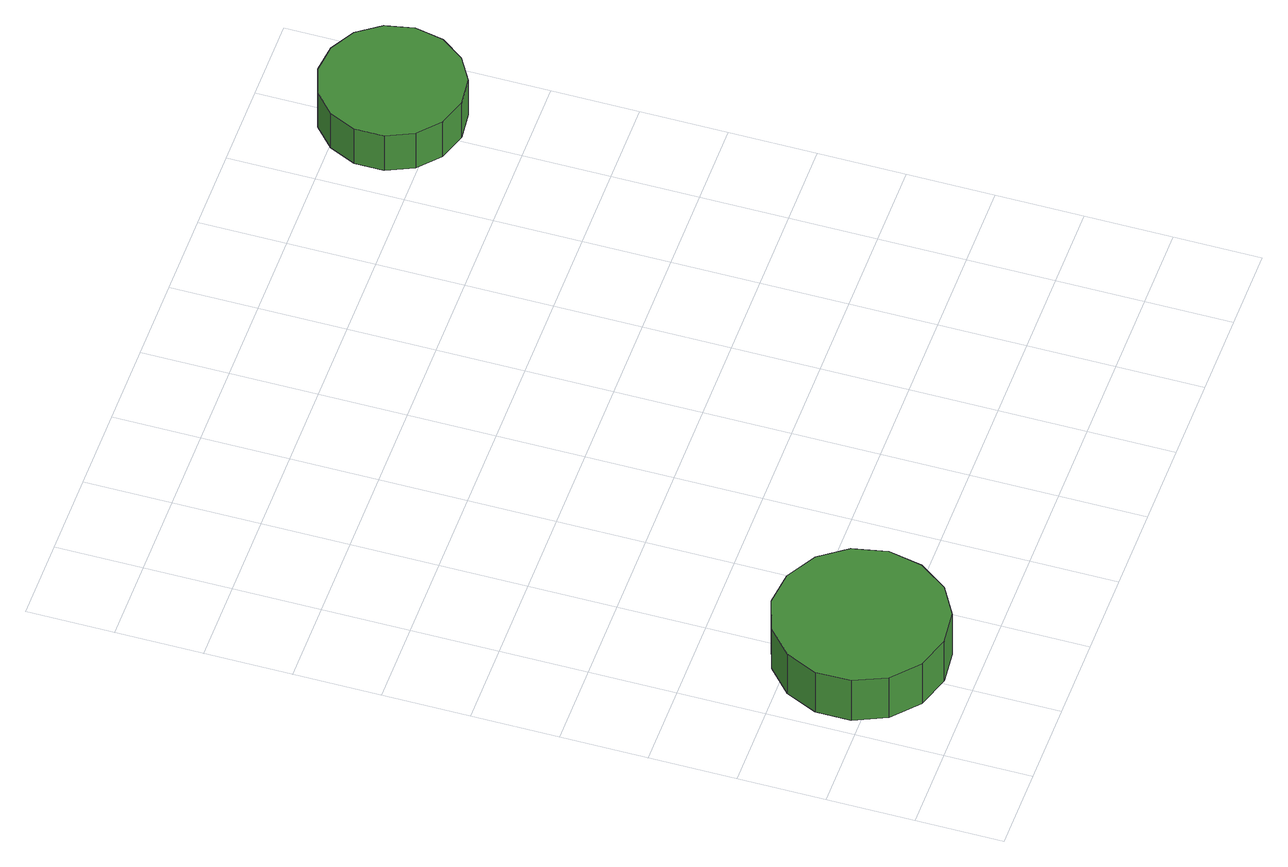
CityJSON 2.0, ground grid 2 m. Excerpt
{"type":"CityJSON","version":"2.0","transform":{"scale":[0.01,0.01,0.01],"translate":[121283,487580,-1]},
"CityObjects":{
"tree1":{"type":"SolitaryVegetationObject","attributes":{"function":"something"},"geometry":[{"type":"MultiSurface","lod":"1","boundaries":[[[0,1,2,3,4,5,6,7,8,9,10,11,12,13,14]],[[15,16,17,18,19,20,21,22,23,24,25,26,27,28,29]],[[0,29,28,1]],[[1,28,27,2]],[[2,27,26,3]],[[3,26,25,4]],[[4,25,24,5]],[[5,24,23,6]],[[6,23,22,7]],[[7,22,21,8]],[[8,21,20,9]],[[9,20,19,10]],[[10,19,18,11]],[[11,18,17,12]],[[12,17,16,13]],[[13,16,15,14]],[[14,15,29,0]]]}]},
"tree2":{"type":"SolitaryVegetationObject","attributes":{"function":"something"},"geometry":[{"type":"MultiSurface","lod":"1","boundaries":[[[30,31,32,33,34,35,36,37,38,39,40,41,42,43,44]],[[45,46,47,48,49,50,51,52,53,54,55,56,57,58,59]],[[30,59,58,31]],[[31,58,57,32]],[[32,57,56,33]],[[33,56,55,34]],[[34,55,54,35]],[[35,54,53,36]],[[36,53,52,37]],[[37,52,51,38]],[[38,51,50,39]],[[39,50,49,40]],[[40,49,48,41]],[[41,48,47,42]],[[42,47,46,43]],[[43,46,45,44]],[[44,45,59,30]]]}]}
},
"vertices":[
[425,261,187],[408,341,187],[361,406,187],[290,447,187],[210,456,187],[132,430,187],[72,376,187],[39,302,187],[39,221,187],[72,146,187],[132,92,187],[210,67,187],[290,75,187],[361,116,187],[408,182,187],[408,182,63],[361,116,63],[290,75,63],[210,67,63],[132,92,63],[72,146,63],[39,221,63],[39,302,63],[72,376,63],[132,430,63],[210,456,63],[290,447,63],[361,406,63],[408,341,63],[425,261,63],
[1587,1700,176],[1573,1766,176],[1534,1821,176],[1475,1854,176],[1408,1861,176],[1343,1841,176],[1293,1795,176],[1265,1733,176],[1265,1666,176],[1293,1604,176],[1343,1559,176],[1408,1538,176],[1475,1545,176],[1534,1579,176],[1573,1633,176],[1573,1633,68],[1534,1579,68],[1475,1545,68],[1408,1538,68],[1343,1559,68],[1293,1604,68],[1265,1666,68],[1265,1733,68],[1293,1795,68],[1343,1841,68],[1408,1861,68],[1475,1854,68],[1534,1821,68],[1573,1766,68],[1587,1700,68]
]}
